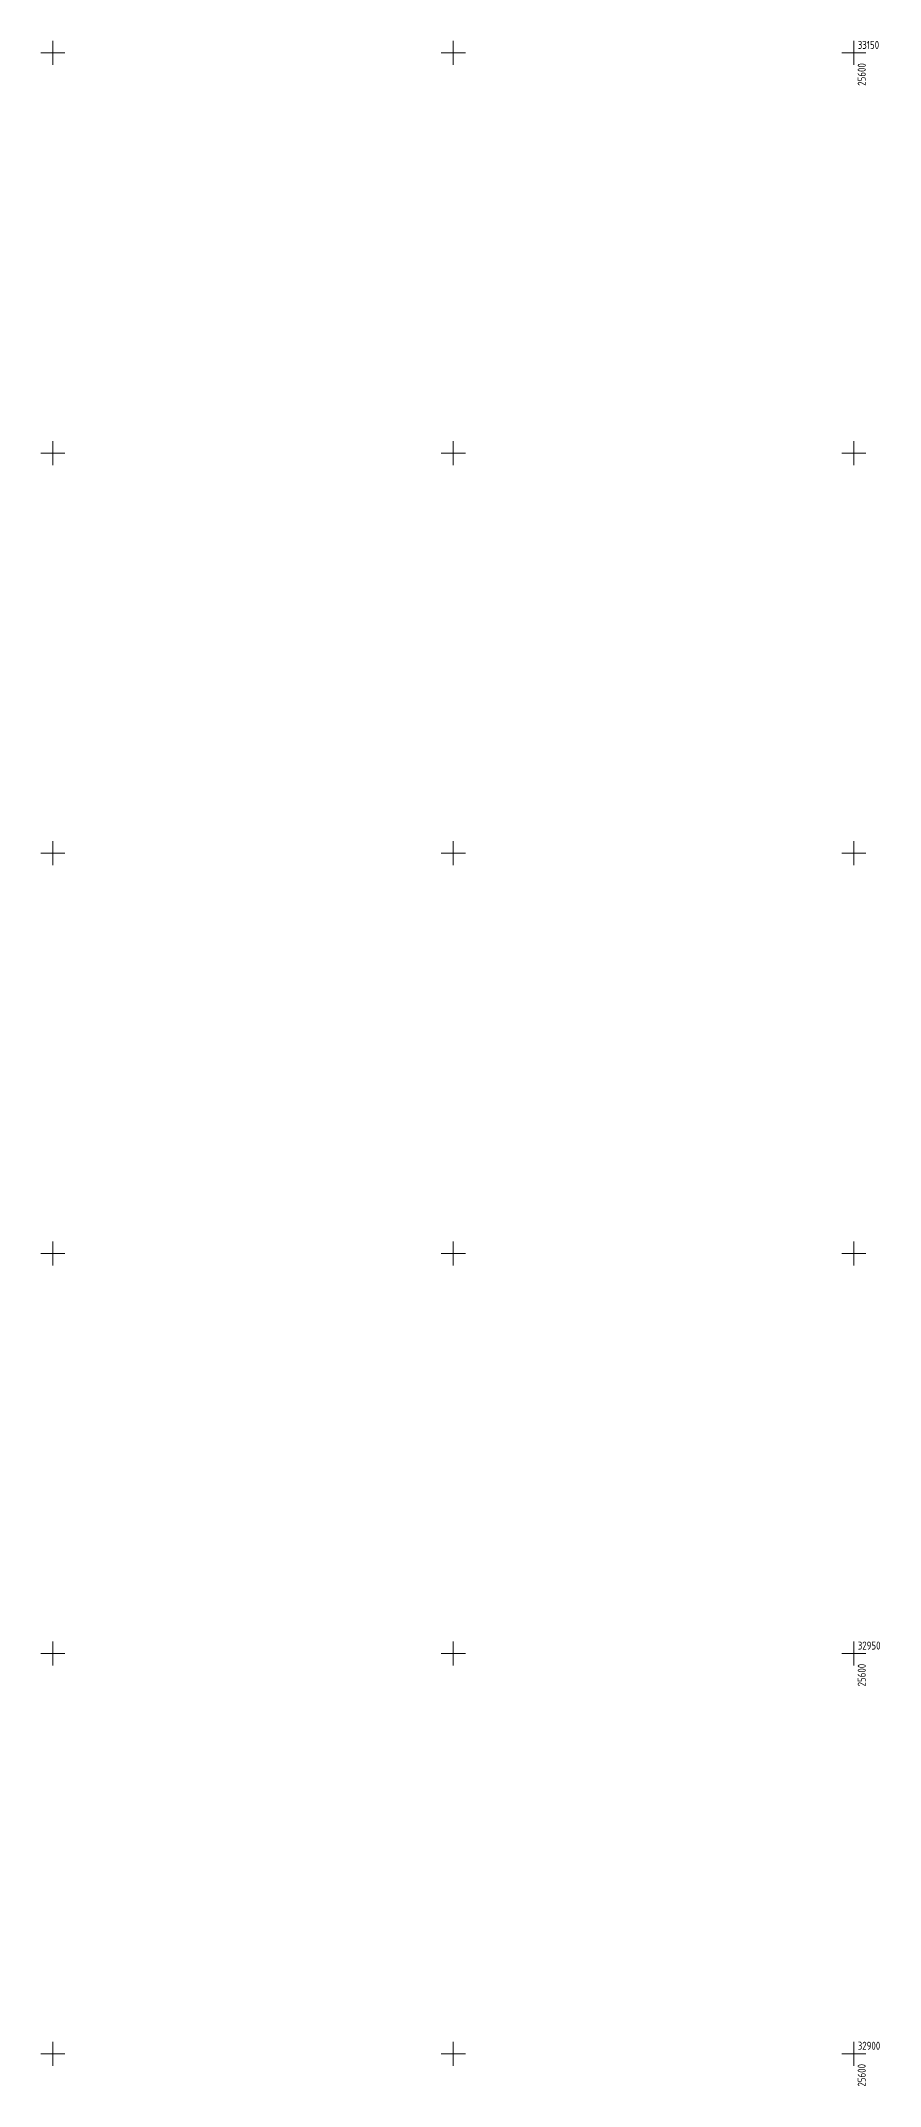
# Model space of a CAD drawing. Header units: metres. Extents: x 24337 to 25822, y 26642 to 34102.
# Drawn here: x 25498.5 to 25603.3, y 32896 to 33151.5 of the extents above; entities that cross this region are included whole.
import ezdxf

# ---------------------------------------------------------------- set-up
doc = ezdxf.new("R2010")
doc.units = ezdxf.units.M
doc.layers.add('02_Сетка', color=7, linetype='Continuous')
doc.styles.get("Standard").update_dxf_attribs({"font": 'GOST_0.TTF', "height": 2})

# ---------------------------------------------------------------- blocks, each defined once
blk = doc.blocks.new('g5_012')
at = {"color": 92, "linetype": 'ByBlock', "lineweight": -2}
for p, q in [((-3, 0), (3, 0)), ((0, -3), (0, 3))]:
    blk.add_line(p, q, dxfattribs=at)

msp = doc.modelspace()

# ---------------------------------------------------------------- block references
at = {"layer": '02_Сетка', "color": 92, "linetype": 'Continuous', "lineweight": 15, "ltscale": 0.5, "xscale": 0.5, "yscale": 0.5}
for p in [(25500, 33150), (25550, 33150), (25600, 33150), (25500, 33100), (25550, 33100), (25600, 33100), (25500, 33050), (25550, 33050), (25600, 33050), (25500, 33000), (25550, 33000), (25600, 33000), (25500, 32950), (25550, 32950), (25600, 32950), (25500, 32900), (25550, 32900), (25600, 32900)]:
    msp.add_blockref('g5_012', p, dxfattribs=at)

# ---------------------------------------------------------------- texts
at = {"layer": '02_Сетка', "color": 7, "linetype": 'Continuous', "lineweight": 15}
for s, p in [('33150', (25600.5, 33150.5)), ('32950', (25600.5, 32950.5)), ('32900', (25600.5, 32900.5))]:
    msp.add_text(s, height=1, dxfattribs=at).set_placement(p)
for p in [(25601.5, 33145.9), (25601.5, 32945.9), (25601.5, 32895.9)]:
    msp.add_text('25600', height=1, rotation=90, dxfattribs=at).set_placement(p)

doc.saveas('drawing.dxf')
